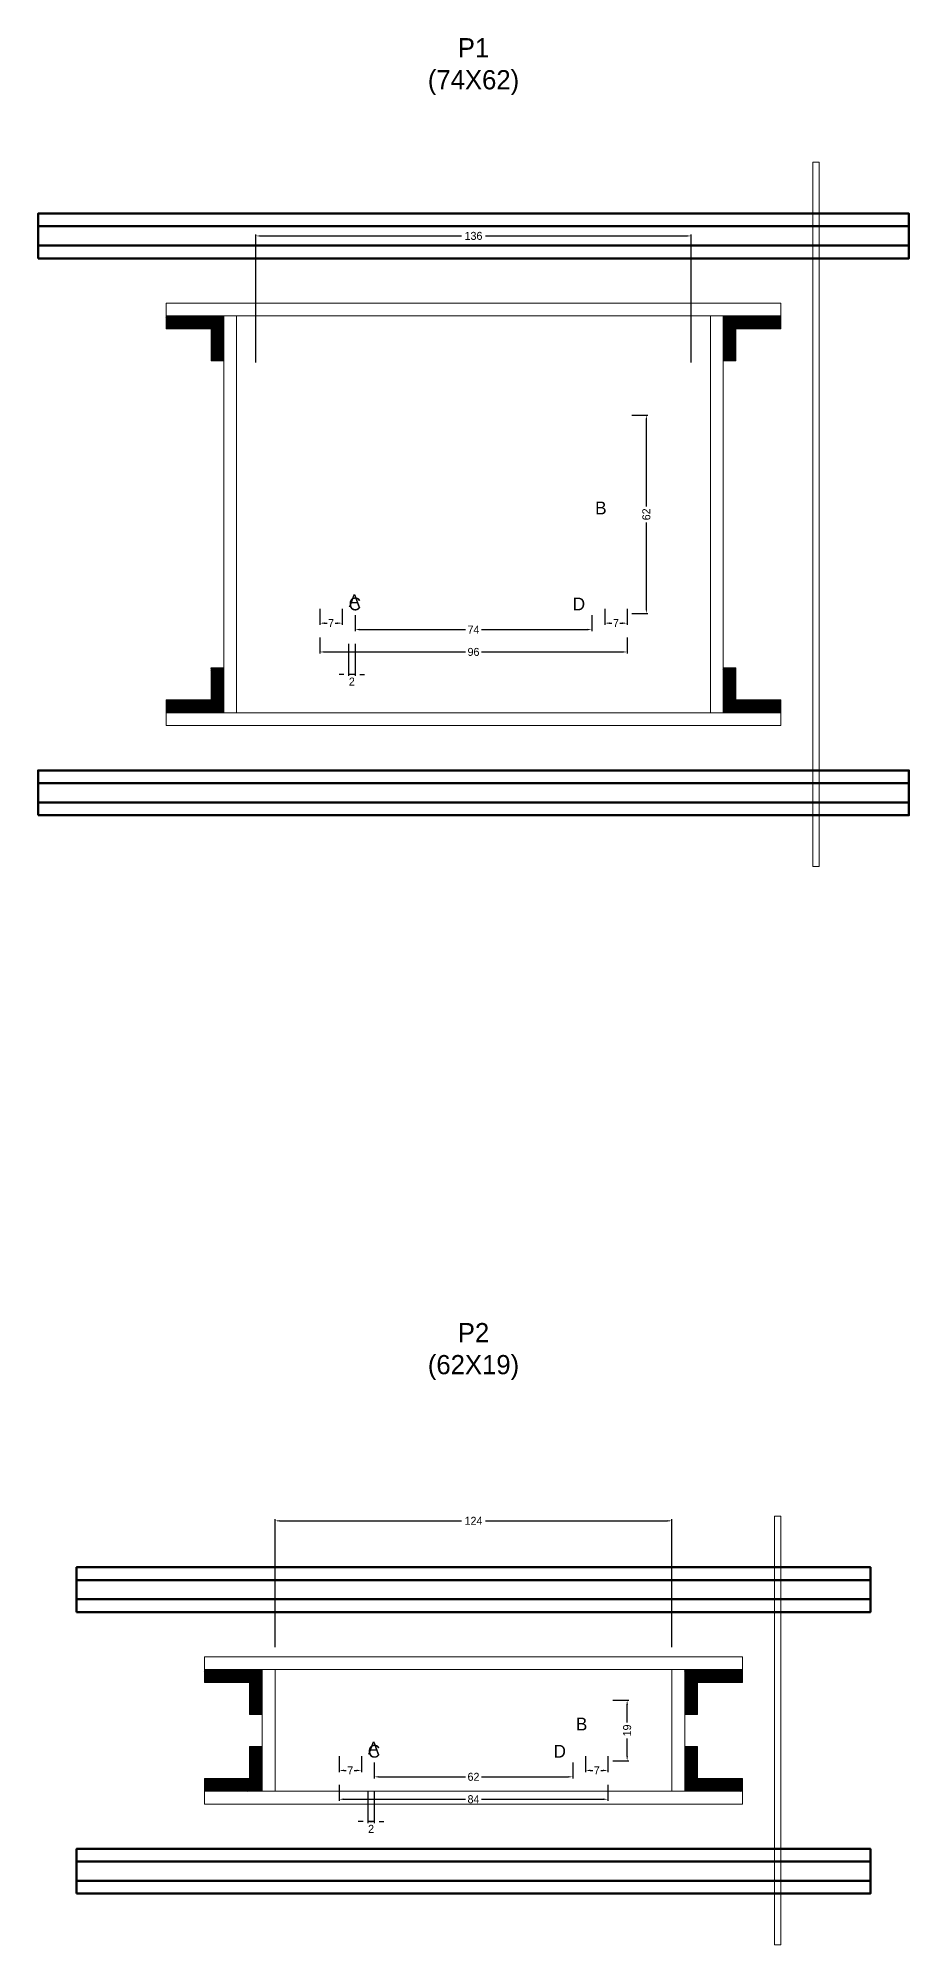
# Model space of a CAD drawing. Header units: centimetres. Extents: x -12000 to 4115, y -10266 to 2668.
# Drawn here: x -136 to 136, y -307 to 289 of the extents above; entities that cross this region are included whole.
import ezdxf

# ---------------------------------------------------------------- set-up
doc = ezdxf.new("R2010")
doc.units = ezdxf.units.CM
for name, color, linetype in [('COTA', 241, 'Continuous'), ('GRAVATA', 224, 'Continuous'), ('Hachura', 251, 'Continuous'), ('NOMENCLATURA', 7, 'Continuous'), ('SARRAFO', 251, 'Continuous')]:
    doc.layers.add(name, color=color, linetype=linetype)
doc.dimstyles.new('cotax2', dxfattribs={"dimtxt": 2.5, "dimasz": 1.5, "dimexe": 0.5, "dimexo": 0.5, "dimgap": 0.5, "dimtad": 1, "dimcen": 2.5, "dimazin": 3, "dimtfac": 1, "dimtmove": 0, "dimatfit": 3})

# ---------------------------------------------------------------- blocks, each defined once
blk = doc.blocks.new('_CLOSEDFILLED')
at = {"color": 0, "linetype": 'BYBLOCK'}
blk.add_solid([(-1, 0.16), (0, 0), (-1, -0.16)], dxfattribs=at)
blk = doc.blocks.new('*D14')
for p, q in [((-48, 101.5), (-48, 96.5)), ((48, 101.5), (48, 96.5)), ((-46.5, 97), (-2.5, 97)), ((2.5, 97), (46.5, 97))]:
    blk.add_line(p, q)
at = {"layer": 'Defpoints'}
for p in [(-48, 102), (48, 102), (-48, 97)]:
    blk.add_point(p, dxfattribs=at)
at = {"layer": 'COTA', "xscale": 1.5, "yscale": 1.5, "rotation": 180}
blk.add_blockref('_CLOSEDFILLED', (-48, 97), dxfattribs=at)
at = {"layer": 'COTA', "xscale": 1.5, "yscale": 1.5}
blk.add_blockref('_CLOSEDFILLED', (48, 97), dxfattribs=at)
at = {"layer": 'COTA', "insert": (0, 97), "char_height": 2.5, "attachment_point": 5}
blk.add_mtext('96', dxfattribs=at)
blk = doc.blocks.new('*D15')
for p, q in [((-37, 108.5), (-37, 103.5)), ((37, 108.5), (37, 103.5)), ((-35.5, 104), (-2.5, 104)), ((2.5, 104), (35.5, 104))]:
    blk.add_line(p, q)
at = {"layer": 'Defpoints'}
for p in [(-37, 109), (37, 109), (-37, 104)]:
    blk.add_point(p, dxfattribs=at)
at = {"layer": 'COTA', "xscale": 1.5, "yscale": 1.5, "rotation": 180}
blk.add_blockref('_CLOSEDFILLED', (-37, 104), dxfattribs=at)
at = {"layer": 'COTA', "xscale": 1.5, "yscale": 1.5}
blk.add_blockref('_CLOSEDFILLED', (37, 104), dxfattribs=at)
at = {"layer": 'COTA', "insert": (0, 104), "char_height": 2.5, "attachment_point": 5}
blk.add_mtext('74', dxfattribs=at)
blk = doc.blocks.new('*D16')
for p, q in [((49.5, 171), (54.5, 171)), ((54, 142.5), (54, 169.5)), ((54, 110.5), (54, 137.5)), ((49.5, 109), (54.5, 109))]:
    blk.add_line(p, q)
at = {"layer": 'Defpoints'}
for p in [(49, 171), (49, 109), (54, 109)]:
    blk.add_point(p, dxfattribs=at)
at = {"layer": 'COTA', "xscale": 1.5, "yscale": 1.5}
for p, rotation in [((54, 171), 90), ((54, 109), 270)]:
    blk.add_blockref('_CLOSEDFILLED', p, dxfattribs=dict(at, rotation=rotation))
at = {"layer": 'COTA', "insert": (54, 140), "char_height": 2.5, "attachment_point": 5, "rotation": 90}
blk.add_mtext('62', dxfattribs=at)
blk = doc.blocks.new('*D17')
for p, q in [((-48, 110.5), (-48, 105.5)), ((-41, 110.5), (-41, 105.5)), ((-46.5, 106), (-45.75, 106)), ((-43.25, 106), (-42.5, 106))]:
    blk.add_line(p, q)
at = {"layer": 'Defpoints'}
for p in [(-48, 111), (-41, 111), (-48, 106)]:
    blk.add_point(p, dxfattribs=at)
at = {"layer": 'COTA', "xscale": 1.5, "yscale": 1.5, "rotation": 180}
blk.add_blockref('_CLOSEDFILLED', (-48, 106), dxfattribs=at)
at = {"layer": 'COTA', "xscale": 1.5, "yscale": 1.5}
blk.add_blockref('_CLOSEDFILLED', (-41, 106), dxfattribs=at)
at = {"layer": 'COTA', "insert": (-44.5, 106), "char_height": 2.5, "attachment_point": 5}
blk.add_mtext('7', dxfattribs=at)
blk = doc.blocks.new('*D18')
for p, q in [((41, 110.5), (41, 105.5)), ((48, 110.5), (48, 105.5)), ((42.5, 106), (43.25, 106)), ((45.75, 106), (46.5, 106))]:
    blk.add_line(p, q)
at = {"layer": 'Defpoints'}
for p in [(41, 111), (48, 111), (41, 106)]:
    blk.add_point(p, dxfattribs=at)
at = {"layer": 'COTA', "xscale": 1.5, "yscale": 1.5, "rotation": 180}
blk.add_blockref('_CLOSEDFILLED', (41, 106), dxfattribs=at)
at = {"layer": 'COTA', "xscale": 1.5, "yscale": 1.5}
blk.add_blockref('_CLOSEDFILLED', (48, 106), dxfattribs=at)
at = {"layer": 'COTA', "insert": (44.5, 106), "char_height": 2.5, "attachment_point": 5}
blk.add_mtext('7', dxfattribs=at)
blk = doc.blocks.new('*D19')
for p, q in [((-68, 187.5), (-68, 227.5)), ((-66.5, 227), (-3.75, 227)), ((3.75, 227), (66.5, 227)), ((68, 187.5), (68, 227.5))]:
    blk.add_line(p, q)
at = {"layer": 'Defpoints'}
for p in [(-68, 227), (-68, 187), (68, 187)]:
    blk.add_point(p, dxfattribs=at)
at = {"layer": 'COTA', "xscale": 1.5, "yscale": 1.5, "rotation": 180}
blk.add_blockref('_CLOSEDFILLED', (-68, 227), dxfattribs=at)
at = {"layer": 'COTA', "xscale": 1.5, "yscale": 1.5}
blk.add_blockref('_CLOSEDFILLED', (68, 227), dxfattribs=at)
at = {"layer": 'COTA', "insert": (0, 227), "char_height": 2.5, "attachment_point": 5}
blk.add_mtext('136', dxfattribs=at)
blk = doc.blocks.new('*D40')
for p, q in [((-42, -257), (-42, -262)), ((-40.5, -261.5), (-2.5, -261.5)), ((2.5, -261.5), (40.5, -261.5)), ((42, -257), (42, -262))]:
    blk.add_line(p, q)
at = {"layer": 'Defpoints'}
for p in [(-42, -256.5), (-42, -261.5), (42, -256.5)]:
    blk.add_point(p, dxfattribs=at)
at = {"layer": 'COTA', "xscale": 1.5, "yscale": 1.5, "rotation": 180}
blk.add_blockref('_CLOSEDFILLED', (-42, -261.5), dxfattribs=at)
at = {"layer": 'COTA', "xscale": 1.5, "yscale": 1.5}
blk.add_blockref('_CLOSEDFILLED', (42, -261.5), dxfattribs=at)
at = {"layer": 'COTA', "insert": (0, -261.5), "char_height": 2.5, "attachment_point": 5}
blk.add_mtext('84', dxfattribs=at)
blk = doc.blocks.new('*D41')
for p, q in [((-31, -250), (-31, -255)), ((31, -250), (31, -255)), ((-29.5, -254.5), (-2.5, -254.5)), ((2.5, -254.5), (29.5, -254.5))]:
    blk.add_line(p, q)
at = {"layer": 'Defpoints'}
for p in [(-31, -249.5), (31, -249.5), (-31, -254.5)]:
    blk.add_point(p, dxfattribs=at)
at = {"layer": 'COTA', "xscale": 1.5, "yscale": 1.5, "rotation": 180}
blk.add_blockref('_CLOSEDFILLED', (-31, -254.5), dxfattribs=at)
at = {"layer": 'COTA', "xscale": 1.5, "yscale": 1.5}
blk.add_blockref('_CLOSEDFILLED', (31, -254.5), dxfattribs=at)
at = {"layer": 'COTA', "insert": (0, -254.5), "char_height": 2.5, "attachment_point": 5}
blk.add_mtext('62', dxfattribs=at)
blk = doc.blocks.new('*D42')
for p, q in [((43.5, -230.5), (48.5, -230.5)), ((48, -237.5), (48, -232)), ((48, -248), (48, -242.5)), ((43.5, -249.5), (48.5, -249.5))]:
    blk.add_line(p, q)
at = {"layer": 'Defpoints'}
for p in [(43, -230.5), (43, -249.5), (48, -249.5)]:
    blk.add_point(p, dxfattribs=at)
at = {"layer": 'COTA', "xscale": 1.5, "yscale": 1.5}
for p, rotation in [((48, -230.5), 90), ((48, -249.5), 270)]:
    blk.add_blockref('_CLOSEDFILLED', p, dxfattribs=dict(at, rotation=rotation))
at = {"layer": 'COTA', "insert": (48, -240), "char_height": 2.5, "attachment_point": 5, "rotation": 90}
blk.add_mtext('19', dxfattribs=at)
blk = doc.blocks.new('*D43')
for p, q in [((-42, -248), (-42, -253)), ((-35, -248), (-35, -253)), ((-40.5, -252.5), (-39.75, -252.5)), ((-37.25, -252.5), (-36.5, -252.5))]:
    blk.add_line(p, q)
at = {"layer": 'Defpoints'}
for p in [(-42, -247.5), (-35, -247.5), (-42, -252.5)]:
    blk.add_point(p, dxfattribs=at)
at = {"layer": 'COTA', "xscale": 1.5, "yscale": 1.5, "rotation": 180}
blk.add_blockref('_CLOSEDFILLED', (-42, -252.5), dxfattribs=at)
at = {"layer": 'COTA', "xscale": 1.5, "yscale": 1.5}
blk.add_blockref('_CLOSEDFILLED', (-35, -252.5), dxfattribs=at)
at = {"layer": 'COTA', "insert": (-38.5, -252.5), "char_height": 2.5, "attachment_point": 5}
blk.add_mtext('7', dxfattribs=at)
blk = doc.blocks.new('*D44')
for p, q in [((35, -248), (35, -253)), ((42, -248), (42, -253)), ((36.5, -252.5), (37.25, -252.5)), ((39.75, -252.5), (40.5, -252.5))]:
    blk.add_line(p, q)
at = {"layer": 'Defpoints'}
for p in [(35, -247.5), (42, -247.5), (35, -252.5)]:
    blk.add_point(p, dxfattribs=at)
at = {"layer": 'COTA', "xscale": 1.5, "yscale": 1.5, "rotation": 180}
blk.add_blockref('_CLOSEDFILLED', (35, -252.5), dxfattribs=at)
at = {"layer": 'COTA', "xscale": 1.5, "yscale": 1.5}
blk.add_blockref('_CLOSEDFILLED', (42, -252.5), dxfattribs=at)
at = {"layer": 'COTA', "insert": (38.5, -252.5), "char_height": 2.5, "attachment_point": 5}
blk.add_mtext('7', dxfattribs=at)
blk = doc.blocks.new('*D45')
for p, q in [((-62, -214), (-62, -174)), ((-60.5, -174.5), (-3.75, -174.5)), ((3.75, -174.5), (60.5, -174.5)), ((62, -214), (62, -174))]:
    blk.add_line(p, q)
at = {"layer": 'Defpoints'}
for p in [(-62, -174.5), (-62, -214.5), (62, -214.5)]:
    blk.add_point(p, dxfattribs=at)
at = {"layer": 'COTA', "xscale": 1.5, "yscale": 1.5, "rotation": 180}
blk.add_blockref('_CLOSEDFILLED', (-62, -174.5), dxfattribs=at)
at = {"layer": 'COTA', "xscale": 1.5, "yscale": 1.5}
blk.add_blockref('_CLOSEDFILLED', (62, -174.5), dxfattribs=at)
at = {"layer": 'COTA', "insert": (0, -174.5), "char_height": 2.5, "attachment_point": 5}
blk.add_mtext('124', dxfattribs=at)

msp = doc.modelspace()

# ---------------------------------------------------------------- hatches: boundary and pattern name
at = {"layer": 'SARRAFO'}
h = msp.add_hatch(dxfattribs=at)
h.set_pattern_fill('SOLID', scale=2)
h.paths.add_polyline_path([(-96, 198), (-82, 198), (-82, 202), (-96, 202)])
h = msp.add_hatch(dxfattribs=at)
h.set_pattern_fill('SOLID', scale=2)
h.paths.add_polyline_path([(-82, 188), (-78, 188), (-78, 202), (-82, 202)])
h = msp.add_hatch(dxfattribs=at)
h.set_pattern_fill('SOLID', scale=2)
h.paths.add_polyline_path([(78, 188), (82, 188), (82, 202), (78, 202)])
h = msp.add_hatch(dxfattribs=at)
h.set_pattern_fill('SOLID', scale=2)
h.paths.add_polyline_path([(82, 198), (96, 198), (96, 202), (82, 202)])
h = msp.add_hatch(dxfattribs=at)
h.set_pattern_fill('SOLID', scale=2)
h.paths.add_polyline_path([(-82, 78), (-78, 78), (-78, 92), (-82, 92)])
h = msp.add_hatch(dxfattribs=at)
h.set_pattern_fill('SOLID', scale=2)
h.paths.add_polyline_path([(78, 78), (82, 78), (82, 92), (78, 92)])
h = msp.add_hatch(dxfattribs=at)
h.set_pattern_fill('SOLID', scale=2)
h.paths.add_polyline_path([(-96, 78), (-82, 78), (-82, 82), (-96, 82)])
h = msp.add_hatch(dxfattribs=at)
h.set_pattern_fill('SOLID', scale=2)
h.paths.add_polyline_path([(82, 78), (96, 78), (96, 82), (82, 82)])
h = msp.add_hatch(dxfattribs=at)
h.set_pattern_fill('SOLID', scale=2)
h.paths.add_polyline_path([(-84, -225), (-70, -225), (-70, -221), (-84, -221)])
h = msp.add_hatch(dxfattribs=at)
h.set_pattern_fill('SOLID', scale=2)
h.paths.add_polyline_path([(-70, -235), (-66, -235), (-66, -221), (-70, -221)])
h = msp.add_hatch(dxfattribs=at)
h.set_pattern_fill('SOLID', scale=2)
h.paths.add_polyline_path([(66, -235), (70, -235), (70, -221), (66, -221)])
h = msp.add_hatch(dxfattribs=at)
h.set_pattern_fill('SOLID', scale=2)
h.paths.add_polyline_path([(70, -225), (84, -225), (84, -221), (70, -221)])
h = msp.add_hatch(dxfattribs=at)
h.set_pattern_fill('SOLID', scale=2)
h.paths.add_polyline_path([(-70, -259), (-66, -259), (-66, -245), (-70, -245)])
h = msp.add_hatch(dxfattribs=at)
h.set_pattern_fill('SOLID', scale=2)
h.paths.add_polyline_path([(66, -259), (70, -259), (70, -245), (66, -245)])
h = msp.add_hatch(dxfattribs=at)
h.set_pattern_fill('SOLID', scale=2)
h.paths.add_polyline_path([(-84, -259), (-70, -259), (-70, -255), (-84, -255)])
h = msp.add_hatch(dxfattribs=at)
h.set_pattern_fill('SOLID', scale=2)
h.paths.add_polyline_path([(70, -259), (84, -259), (84, -255), (70, -255)])

# ---------------------------------------------------------------- linework, layer by layer
at = {"layer": 'GRAVATA', "lineweight": 50}
for points in [[(-136, 220), (136, 220), (136, 234), (-136, 234)], [(-136, 224), (136, 224), (136, 230), (-136, 230)], [(-136, 46), (136, 46), (136, 60), (-136, 60)], [(-136, 50), (136, 50), (136, 56), (-136, 56)], [(-124, -203), (124, -203), (124, -189), (-124, -189)], [(-124, -199), (124, -199), (124, -193), (-124, -193)], [(-124, -291), (124, -291), (124, -277), (-124, -277)], [(-124, -287), (124, -287), (124, -281), (-124, -281)]]:
    msp.add_lwpolyline(points, close=True, dxfattribs=at)
at = {"layer": 'Hachura', "lineweight": 13}
for points in [[(106, 30), (108, 30), (108, 250), (106, 250)], [(94, -307), (96, -307), (96, -173), (94, -173)]]:
    msp.add_lwpolyline(points, close=True, dxfattribs=at)
at = {"layer": 'Hachura', "lineweight": 18}
for points in [[(-96, 202), (96, 202), (96, 206), (-96, 206)], [(-78, 78), (-74, 78), (-74, 202), (-78, 202)], [(74, 78), (78, 78), (78, 202), (74, 202)], [(-96, 74), (96, 74), (96, 78), (-96, 78)], [(-84, -221), (84, -221), (84, -217), (-84, -217)], [(-66, -259), (-62, -259), (-62, -221), (-66, -221)], [(62, -259), (66, -259), (66, -221), (62, -221)], [(-84, -263), (84, -263), (84, -259), (-84, -259)]]:
    msp.add_lwpolyline(points, close=True, dxfattribs=at)
at = {"layer": 'SARRAFO', "lineweight": 13}
for points in [[(-96, 198), (-82, 198), (-82, 202), (-96, 202)], [(-82, 188), (-78, 188), (-78, 202), (-82, 202)], [(78, 188), (82, 188), (82, 202), (78, 202)], [(82, 198), (96, 198), (96, 202), (82, 202)], [(-82, 78), (-78, 78), (-78, 92), (-82, 92)], [(78, 78), (82, 78), (82, 92), (78, 92)], [(-96, 78), (-82, 78), (-82, 82), (-96, 82)], [(82, 78), (96, 78), (96, 82), (82, 82)], [(-84, -225), (-70, -225), (-70, -221), (-84, -221)], [(-70, -235), (-66, -235), (-66, -221), (-70, -221)], [(66, -235), (70, -235), (70, -221), (66, -221)], [(70, -225), (84, -225), (84, -221), (70, -221)], [(-70, -259), (-66, -259), (-66, -245), (-70, -245)], [(66, -259), (70, -259), (70, -245), (66, -245)], [(-84, -259), (-70, -259), (-70, -255), (-84, -255)], [(70, -259), (84, -259), (84, -255), (70, -255)]]:
    msp.add_lwpolyline(points, close=True, dxfattribs=at)

# ---------------------------------------------------------------- texts
at = {"layer": 'NOMENCLATURA'}
for s, p in [('B', (38, 140)), ('A', (-39, 111)), ('C', (-39, 110)), ('D', (31, 110)), ('B', (32, -240)), ('A', (-33, -247.5)), ('C', (-33, -248.5)), ('D', (25, -248.5))]:
    msp.add_text(s, height=4, dxfattribs=at).set_placement(p)
at = {"layer": 'NOMENCLATURA', "char_height": 6, "attachment_point": 8}
for s, insert in [('P1\\P(74X62)', (0, 271)), ('P2\\P(62X19)', (0, -130.5))]:
    msp.add_mtext(s, dxfattribs=dict(at, insert=insert))

# ---------------------------------------------------------------- dimensions: what is measured, and where the dimension line sits
at = {"layer": 'COTA'}
for base, p1, p2, picture, middle in [((-68, 227), (-68, 187), (68, 187), '*D19', (0, 227)), ((-48, 106), (-48, 111), (-41, 111), '*D17', (-44.5, 106)), ((-37, 104), (-37, 109), (37, 109), '*D15', (0, 104)), ((41, 106), (41, 111), (48, 111), '*D18', (44.5, 106)), ((-48, 97), (-48, 102), (48, 102), '*D14', (0, 97)), ((-62, -174.5), (-62, -214.5), (62, -214.5), '*D45', (0, -174.5)), ((-42, -252.5), (-42, -247.5), (-35, -247.5), '*D43', (-38.5, -252.5)), ((-31, -254.5), (-31, -249.5), (31, -249.5), '*D41', (0, -254.5)), ((35, -252.5), (35, -247.5), (42, -247.5), '*D44', (38.5, -252.5)), ((-42, -261.5), (-42, -256.5), (42, -256.5), '*D40', (0, -261.5))]:
    dim = msp.add_linear_dim(base=base, p1=p1, p2=p2, dimstyle='cotax2', dxfattribs=at)
    dim.commit()
    dim.dimension.update_dxf_attribs({"geometry": picture, "text_midpoint": middle})
for base, p1, p2, picture, middle in [((54, 109), (49, 109), (49, 171), '*D16', (54, 140)), ((48, -249.5), (43, -249.5), (43, -230.5), '*D42', (48, -240))]:
    dim = msp.add_linear_dim(base=base, p1=p1, p2=p2, angle=90, dimstyle='cotax2', dxfattribs=at)
    dim.commit()
    dim.dimension.update_dxf_attribs({"geometry": picture, "text_midpoint": middle})
for base, p1, p2 in [((-37, 90), (-37, 100), (-39, 100)), ((-31, -268.5), (-31, -258.5), (-33, -258.5))]:
    msp.add_linear_dim(base=base, p1=p1, p2=p2, dimstyle='cotax2', dxfattribs=at).render()

doc.saveas('drawing.dxf')
